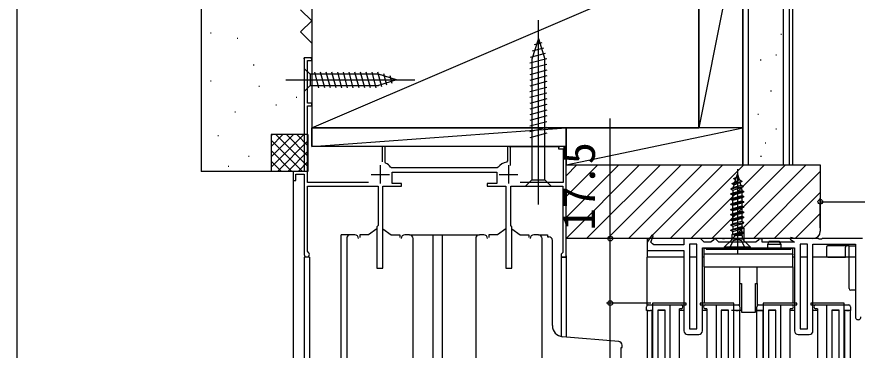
# Model space of a CAD drawing. Units: millimetres, scale not verified. Extents: x -525 to 525, y -780 to 776.
# Drawn here: x -525 to -297, y -233.1 to -142.8 of the extents above; entities that cross this region are included whole.
import ezdxf
from ezdxf.enums import TextEntityAlignment as Align

# ---------------------------------------------------------------- set-up
doc = ezdxf.new("R2010")
doc.units = ezdxf.units.MM
doc.header["$LTSCALE"] = 4
for name, color, linetype in [('0-2_YKK_11', 7, 'Continuous'), ('0-3_YKK_12', 2, 'Continuous'), ('0-4_YKK_13', 4, 'Continuous'), ('0-6_YKK_D', 6, 'Continuous'), ('0-7_YKK_ZWAK', 7, 'Continuous'), ('0-8_YSS_K', 3, 'Continuous'), ('0-9_YSS_KE', 3, 'Continuous')]:
    doc.layers.add(name, color=color, linetype=linetype)
doc.styles.add('ＭＳ ゴシック', font='')
doc.styles.get('ＭＳ ゴシック').set_extended_font_data('MS Gothic')

msp = doc.modelspace()

# ---------------------------------------------------------------- linework, layer by layer
at = {"layer": '0-2_YKK_11'}
for p, q in [((-426.4, -182.997), (-426.4, -187.997)), ((-391.6, -182.997), (-391.6, -187.997)), ((-428.9, -185.497), (-423.9, -185.497)), ((-394.1, -185.497), (-389.1, -185.497)), ((-435.5, -202.897), (-435.5, -239.097)), ((-433.3, -201.897), (-434.5, -201.897)), ((-418.5, -201.897), (-419.7, -201.897)), ((-417.5, -239.097), (-417.5, -202.897)), ((-400.5, -202.897), (-400.5, -239.097)), ((-398.3, -201.897), (-399.5, -201.897)), ((-383.5, -201.897), (-384.7, -201.897)), ((-382.5, -239.097), (-382.5, -202.897)), ((-339, -227.9), (-339, -205.4)), ((-343, -228.9), (-340, -228.9)), ((-313, -228.9), (-310, -228.9))]:
    msp.add_line(p, q, dxfattribs=at)
for points in [[(-429.573, -187.698), (-446.1, -187.697), (-446.1, -166.897), (-445, -166.897), (-445, -166.197), (-446.1, -166.197), (-446.1, -154.597), (-445, -154.597), (-445, -153.897), (-447, -153.897), (-447, -184.697), (-450, -184.697), (-450, -187.197), (-449.3, -187.197), (-449.3, -185.397), (-447, -185.397), (-447, -207.197)], [(-445.95, -206.591), (-446.1, -206.331), (-446.1, -188.697), (-427, -188.697), (-427, -199.396), (-427.3, -199.696), (-427.3, -210.897), (-425.7, -210.897), (-425.7, -188.697), (-420.6, -188.697), (-420.6, -187.997), (-423.2, -187.997), (-423.2, -184.897), (-394.8, -184.897), (-394.8, -187.997), (-397.4, -187.997), (-397.4, -188.697), (-392.3, -188.697), (-392.3, -210.897), (-390.7, -210.897), (-390.7, -199.696), (-391, -199.396), (-391, -188.697), (-376.9, -188.697), (-376.9, -206.697), (-377.1, -206.897), (-377.3, -207.097), (-377.3, -207.897), (-376, -207.897), (-376, -177.897), (-378, -177.897), (-378, -178.597), (-376.8, -178.597), (-376.8, -187.697), (-388.427, -187.697)], [(-424.93, -182.431), (-425.1, -182.161), (-425.1, -177.897), (-425.9, -177.897), (-425.9, -182.109)], [(-391.1, -183.107), (-391.1, -177.897), (-391.9, -177.897), (-391.9, -181.846), (-392.151, -182.142)], [(-394.399, -183.567), (-394.646, -183.697), (-423.354, -183.697), (-423.601, -183.567)], [(-297, -202.9), (-306.542, -202.9), (-306.725, -203.02), (-307.275, -203.02), (-307.458, -202.9), (-314, -202.9), (-315.018, -202.599), (-315.227, -203.031), (-314, -203.9), (-322.8, -203.9), (-322.8, -202.9), (-323.5, -202.9), (-324, -203.4), (-324.5, -203.9), (-334.5, -203.9), (-335, -203.4), (-335.5, -202.9), (-335.7, -202.9), (-336.2, -203.4), (-336.7, -203.9), (-338.5, -203.9), (-339, -203.4), (-339.5, -202.9), (-344, -202.9), (-344, -204.6), (-352.2, -204.6), (-352.498, -204.337), (-352.994, -203.9), (-353, -203.9), (-352.31, -202.223), (-352.746, -201.993), (-354, -203.9), (-354, -206.1), (-344, -206.1), (-344, -227.9)], [(-309, -227.9), (-309, -204.4), (-297.5, -204.4), (-297.5, -224.15)], [(-339, -205.4), (-314, -205.4), (-314, -227.9)], [(-347.701, -240.4), (-347.701, -220.9), (-343.401, -220.9), (-343.401, -220.4), (-351.501, -220.4), (-352.501, -220.4), (-352.501, -267.9)], [(-330.501, -267.9), (-330.501, -220.4), (-331.501, -220.4), (-339.601, -220.4), (-339.601, -220.9), (-335.301, -220.9), (-335.301, -240.4)], [(-317.701, -240.4), (-317.701, -220.9), (-313.401, -220.9), (-313.401, -220.4), (-321.501, -220.4), (-322.501, -220.4), (-322.501, -267.9)], [(-300.501, -267.9), (-300.501, -220.4), (-301.501, -220.4), (-309.601, -220.4), (-309.601, -220.9), (-305.301, -220.9), (-305.301, -240.4)]]:
    msp.add_lwpolyline(points, dxfattribs=at)
for points in [[(-340.5, -227.4), (-340.5, -204.4), (-342.5, -204.4), (-342.5, -227.4)], [(-310.5, -227.4), (-310.5, -204.4), (-312.5, -204.4), (-312.5, -227.4)], [(-349.101, -240.6), (-349.101, -222.3), (-351.101, -222.3), (-351.101, -240.6)], [(-331.901, -240.6), (-331.901, -222.3), (-333.901, -222.3), (-333.901, -240.6)], [(-319.101, -240.6), (-319.101, -222.3), (-321.101, -222.3), (-321.101, -240.6)], [(-301.901, -240.6), (-301.901, -222.3), (-303.901, -222.3), (-303.901, -240.6)]]:
    msp.add_lwpolyline(points, close=True, dxfattribs=at)
for centre, radius, start, end in [((-391.6, -185.497), 3.4, 99.33243, 145.41921), ((-426.4, -185.497), 3.4, 34.58075, 64.37685), ((-434.5, -202.897), 1, 89.99998, 180.00002), ((-433.3, -202.897), 1, 0, 89.99998), ((-419.7, -202.897), 1, 89.99998, 180.00002), ((-418.5, -202.897), 1, 0, 89.99998), ((-399.5, -202.897), 1, 89.99998, 180.00002), ((-398.3, -202.897), 1, 0, 89.99998), ((-384.7, -202.897), 1, 89.99998, 180.00002), ((-383.5, -202.897), 1, 0, 89.99998), ((-446.3, -207.197), 0.7, 179.99876, 59.99928), ((-296.75, -224.15), 0.75, 179.99999, 0.00001), ((-343, -227.9), 1, 180.00001, 269.99999), ((-340, -227.9), 1, 270.00001, 359.99999), ((-313, -227.9), 1, 180.00001, 269.99999), ((-310, -227.9), 1, 270.00001, 359.99999)]:
    msp.add_arc(centre, radius, start, end, dxfattribs=at)
at = {"layer": '0-3_YKK_12'}
for p, q in [((-446.7, -153.896), (-447, -153.896)), ((-447, -154.196), (-447, -153.896)), ((-445.3, -153.896), (-445, -153.896)), ((-445, -154.196), (-445, -153.896)), ((-445, -154.296), (-445, -166.496)), ((-445, -166.596), (-445, -177.897)), ((-425.6, -177.897), (-445, -177.897)), ((-391.6, -177.897), (-425.4, -177.897)), ((-391.4, -177.897), (-377.7, -177.897)), ((-376.3, -177.896), (-376, -177.896)), ((-376, -178.196), (-376, -177.896)), ((-449.7, -184.697), (-450, -184.697)), ((-450, -184.697), (-450, -184.997)), ((-450, -186.847), (-449.999, -373.9)), ((-434.5, -201.897), (-437, -201.897)), ((-436.999, -373.9), (-437, -201.897)), ((-418.5, -201.897), (-399.5, -201.897)), ((-411.999, -373.9), (-412, -201.897)), ((-409.499, -373.9), (-409.5, -201.897)), ((-383.5, -201.897), (-381, -201.897)), ((-381, -201.897), (-381, -202.399)), ((-445.602, -207.898), (-447.002, -207.898)), ((-447, -207.898), (-446.999, -373.9)), ((-445.6, -207.898), (-445.599, -373.9)), ((-376, -207.898), (-377.3, -207.898)), ((-377.3, -207.898), (-377.3, -229.436)), ((-376.6, -207.896), (-376.9, -207.896)), ((-376, -207.597), (-376, -229.57)), ((-354, -221), (-354, -207.9)), ((-344, -207.9), (-354, -207.9)), ((-340.5, -207.9), (-342.5, -207.9)), ((-310.5, -207.9), (-312.5, -207.9)), ((-297.5, -207.9), (-309, -207.9)), ((-354, -222.4), (-354, -373.9)), ((-352.6, -373.9), (-352.6, -222.4)), ((-349.301, -222.4), (-350.901, -222.4)), ((-343.999, -222.4), (-345.201, -222.4)), ((-337.8, -222.4), (-338.999, -222.4)), ((-332.101, -222.4), (-333.701, -222.4)), ((-328.4, -222.4), (-331.101, -222.4)), ((-328.8, -373.9), (-328.8, -222.4)), ((-322.501, -222.4), (-324.6, -222.4)), ((-324.201, -373.9), (-324.201, -222.4)), ((-322.56, -373.9), (-322.501, -222.4)), ((-319.301, -222.4), (-320.901, -222.4)), ((-314, -222.4), (-315.201, -222.4)), ((-307.801, -222.4), (-308.999, -222.4)), ((-302.101, -222.4), (-303.701, -222.4)), ((-298.801, -222.4), (-300.501, -222.4)), ((-300.374, -373.9), (-300.374, -222.4)), ((-298.801, -373.9), (-298.801, -222.4)), ((-360.999, -373.9), (-361, -232.399))]:
    msp.add_line(p, q, dxfattribs=at)
at = {"layer": '0-4_YKK_13'}
for p, q in [((-383.5, -193.697), (-383.5, -143.697)), ((-383.5, -148.697), (-385.25, -154.247)), ((-382.562, -149.844), (-384.612, -150.393)), ((-383.5, -148.697), (-381.75, -154.247)), ((-381.659, -152.708), (-385.681, -153.785)), ((-382.11, -151.276), (-385.146, -152.089)), ((-381.207, -154.139), (-385.8, -155.37)), ((-385.25, -154.247), (-385.25, -186.947)), ((-381.75, -186.947), (-381.75, -154.247)), ((-447, -156.796), (-447, -162.996)), ((-447, -156.796), (-445.45, -158.346)), ((-381.2, -155.69), (-385.8, -156.923)), ((-381.2, -157.243), (-385.8, -158.476)), ((-426.916, -158.346), (-445.45, -158.346)), ((-445.45, -158.346), (-445.45, -161.446)), ((-443.024, -161.996), (-444.149, -157.796)), ((-441.471, -161.996), (-442.596, -157.796)), ((-439.918, -161.996), (-441.043, -157.796)), ((-438.365, -161.996), (-439.49, -157.796)), ((-436.812, -161.996), (-437.937, -157.796)), ((-435.259, -161.996), (-436.384, -157.796)), ((-433.706, -161.996), (-434.831, -157.796)), ((-432.153, -161.996), (-433.279, -157.796)), ((-430.6, -161.996), (-431.726, -157.796)), ((-429.047, -161.996), (-430.173, -157.796)), ((-427.494, -161.996), (-428.62, -157.796)), ((-426.011, -161.737), (-427.067, -157.796)), ((-422, -159.896), (-426.916, -158.346)), ((-424.579, -161.286), (-425.392, -158.25)), ((-423.147, -160.834), (-423.696, -158.784)), ((-381.2, -158.796), (-385.8, -160.029)), ((-452, -159.896), (-417, -159.896)), ((-447, -162.996), (-445.45, -161.446)), ((-445.45, -161.446), (-426.916, -161.446)), ((-422, -159.896), (-426.916, -161.446)), ((-381.2, -160.349), (-385.8, -161.582)), ((-381.2, -161.902), (-385.8, -163.135)), ((-381.2, -163.455), (-385.8, -164.688)), ((-381.2, -165.008), (-385.8, -166.241)), ((-381.2, -166.561), (-385.8, -167.793)), ((-381.2, -168.114), (-385.8, -169.346)), ((-381.2, -169.667), (-385.8, -170.899)), ((-381.2, -171.22), (-385.8, -172.452)), ((-381.2, -172.773), (-385.8, -174.005)), ((-381.2, -174.325), (-385.8, -175.558)), ((-329.5, -184.053), (-329.5, -207.188)), ((-387, -188.697), (-385.25, -186.947)), ((-385.25, -186.947), (-381.75, -186.947)), ((-380, -188.697), (-381.75, -186.947)), ((-330.177, -187.615), (-329.037, -186.915)), ((-387, -188.697), (-380, -188.697)), ((-331.25, -189.4), (-327.869, -188.7)), ((-327.869, -188.8), (-331.25, -189.5)), ((-330.917, -188), (-328.297, -187.3)), ((-330.917, -188.1), (-328.297, -187.4)), ((-330.74, -189.765), (-328.379, -189.065)), ((-330.407, -188.365), (-328.807, -187.665)), ((-328.26, -189.575), (-328.26, -189.834)), ((-328.26, -190.465), (-328.26, -191.234)), ((-327.75, -190.2), (-327.75, -190.1)), ((-327.75, -191.6), (-327.75, -191.5)), ((-328.26, -191.865), (-328.26, -192.634)), ((-328.26, -193.265), (-328.26, -194.034)), ((-327.75, -193), (-327.75, -192.9)), ((-328.26, -194.665), (-328.26, -195.434)), ((-328.26, -196.065), (-328.26, -196.834)), ((-327.75, -194.4), (-327.75, -194.3)), ((-327.75, -195.8), (-327.75, -195.7)), ((-328.26, -197.465), (-328.26, -198.234)), ((-327.75, -197.2), (-327.75, -197.1)), ((-427.3, -200.246), (-429.6, -201.897)), ((-425.7, -200.246), (-423.4, -201.897)), ((-392.3, -200.246), (-394.6, -201.897)), ((-390.7, -200.246), (-388.4, -201.897)), ((-330.74, -200.965), (-328.26, -200.265)), ((-328.26, -198.865), (-328.26, -199.634)), ((-327.75, -198.6), (-327.75, -198.5)), ((-327.75, -200), (-327.75, -199.9)), ((-327.75, -200.106), (-327.75, -203.235)), ((-431.9, -201.897), (-431.9, -202.597)), ((-429.6, -201.897), (-431.9, -201.897)), ((-423.4, -201.897), (-421.1, -201.897)), ((-421.1, -201.897), (-421.1, -202.597)), ((-396.9, -201.897), (-396.9, -202.597)), ((-394.6, -201.897), (-396.9, -201.897)), ((-388.4, -201.897), (-386.1, -201.897)), ((-386.1, -201.897), (-386.1, -202.597)), ((-381, -202.399), (-380.7, -202.399)), ((-354, -202.9), (-354, -207.9)), ((-333.5, -202.9), (-354, -202.9)), ((-333.5, -202.9), (-333, -202.9)), ((-323.3, -202.9), (-333, -202.9)), ((-330.9, -201.818), (-327.786, -201.281)), ((-330.74, -201.734), (-328.26, -201.034)), ((-329.622, -202.05), (-328.26, -201.665)), ((-323.3, -202.9), (-322.8, -202.9)), ((-307.5, -202.9), (-322.8, -202.9)), ((-295.547, -202.9), (-306.5, -202.9)), ((-379.7, -226.497), (-379.7, -203.399)), ((-331.134, -203.284), (-333, -205.15)), ((-328.1, -203.05), (-330.9, -203.05)), ((-326, -205.15), (-327.866, -203.284)), ((-320.85, -203.6), (-321.35, -204.466)), ((-321.35, -204.466), (-321.35, -205.4)), ((-317.65, -204.466), (-321.35, -204.466)), ((-320.85, -203.6), (-318.15, -203.6)), ((-317.65, -204.466), (-318.15, -203.6)), ((-317.65, -205.4), (-317.65, -204.466)), ((-299.2, -204.9), (-305.08, -204.9)), ((-300.2, -207.9), (-300.2, -205.2)), ((-298.7, -204.9), (-297.5, -204.9)), ((-338, -205.6), (-338.5, -205.6)), ((-338.5, -207.346), (-338.5, -207.1)), ((-338.5, -210.6), (-338.5, -207.346)), ((-337.5, -205.4), (-337.5, -205.8)), ((-337.5, -205.4), (-315.5, -205.4)), ((-337.5, -205.8), (-315.5, -205.8)), ((-315.5, -205.4), (-315.5, -205.8)), ((-315, -205.6), (-315, -205.8)), ((-314.5, -205.6), (-315, -205.6)), ((-314.5, -207.1), (-314.5, -205.6)), ((-314.5, -207.1), (-314.5, -207.346)), ((-314.5, -210.6), (-314.5, -207.346)), ((-344, -207.9), (-354, -207.9)), ((-340.5, -207.9), (-342.5, -207.9)), ((-338.5, -207.9), (-339, -207.9)), ((-314, -207.9), (-314.5, -207.9)), ((-310.5, -207.9), (-312.5, -207.9)), ((-305.6, -207.9), (-309, -207.9)), ((-305, -207.9), (-305.3, -207.9)), ((-305, -207.9), (-300.2, -207.9)), ((-299.2, -207.9), (-300.2, -207.9)), ((-338.5, -210.6), (-328.8, -210.6)), ((-338.5, -210.6), (-338.5, -220.4)), ((-328.8, -210.6), (-324.2, -210.6)), ((-328.8, -215.1), (-328.8, -210.6)), ((-324.2, -210.6), (-314.5, -210.6)), ((-324.2, -210.6), (-324.2, -215.1)), ((-314.5, -210.6), (-314.5, -220.4)), ((-328.8, -215.1), (-328.4, -215.1)), ((-328.4, -215.1), (-328.4, -222.8)), ((-324.6, -215.1), (-324.2, -215.1)), ((-324.6, -222.8), (-324.6, -215.1)), ((-297.5, -216.9), (-298.7, -216.9)), ((-353.701, -220.9), (-353.101, -220.9)), ((-353.101, -220.9), (-352.101, -220.9)), ((-352.101, -220.9), (-344.776, -220.9)), ((-338.226, -220.9), (-330.901, -220.9)), ((-330.901, -220.9), (-329.901, -220.9)), ((-329.901, -220.9), (-329.301, -220.9)), ((-323.701, -220.9), (-323.101, -220.9)), ((-323.101, -220.9), (-322.101, -220.9)), ((-322.101, -220.9), (-314.776, -220.9)), ((-308.226, -220.9), (-300.901, -220.9)), ((-300.901, -220.9), (-299.901, -220.9)), ((-299.901, -220.9), (-299.301, -220.9)), ((-354.201, -222.4), (-354.201, -221.4)), ((-353.701, -222.4), (-354.201, -222.4)), ((-353.701, -222.4), (-353.101, -222.4)), ((-352.601, -222.4), (-353.101, -222.4)), ((-352.501, -222.4), (-352.601, -222.4)), ((-344.776, -221.9), (-345.201, -221.9)), ((-345.201, -238.4), (-345.201, -221.9)), ((-337.801, -221.9), (-338.226, -221.9)), ((-337.801, -221.9), (-337.801, -238.4)), ((-330.401, -222.4), (-330.601, -222.4)), ((-329.901, -222.4), (-330.401, -222.4)), ((-329.901, -222.4), (-329.301, -222.4)), ((-328.4, -222.8), (-324.6, -222.8)), ((-324.201, -222.4), (-324.201, -221.4)), ((-324.201, -222.4), (-322.501, -222.4)), ((-322.501, -222.4), (-323.101, -222.4)), ((-314.776, -221.9), (-315.201, -221.9)), ((-315.201, -238.4), (-315.201, -221.9)), ((-307.801, -221.9), (-308.226, -221.9)), ((-307.801, -221.9), (-307.801, -238.4)), ((-300.401, -222.4), (-300.501, -222.4)), ((-299.901, -222.4), (-300.401, -222.4)), ((-299.901, -222.4), (-299.301, -222.4)), ((-361.713, -230.819), (-376.961, -229.486))]:
    msp.add_line(p, q, dxfattribs=at)
for points in [[(-330.632, -189.104), (-330.407, -188.365), (-330.917, -188.1), (-330.917, -188), (-330.177, -187.615), (-329.5, -185.4), (-329.037, -186.915), (-328.297, -187.3), (-328.297, -187.4), (-328.807, -187.665), (-328.547, -188.516), (-330.74, -189.134), (-331.25, -189.4), (-331.25, -189.5), (-330.74, -189.765), (-330.74, -190.534)], [(-329.979, -186.965), (-330.489, -186.7), (-330.489, -186.6), (-329.749, -186.215)], [(-328.295, -189.341), (-328.379, -189.065), (-327.869, -188.8), (-327.869, -188.7), (-328.547, -188.516)], [(-330.74, -191.934), (-330.74, -191.165), (-331.25, -190.9), (-331.25, -190.8), (-330.74, -190.534), (-328.26, -189.834), (-327.75, -190.1), (-331.25, -190.8)], [(-331.25, -190.9), (-327.75, -190.2), (-328.26, -190.465), (-330.74, -191.165)], [(-330.74, -193.334), (-330.74, -192.565), (-331.25, -192.3), (-331.25, -192.2), (-330.74, -191.934), (-328.26, -191.234), (-327.75, -191.5), (-331.25, -192.2)], [(-331.25, -192.3), (-327.75, -191.6), (-328.26, -191.865), (-330.74, -192.565)], [(-330.74, -194.734), (-330.74, -193.965), (-331.25, -193.7), (-331.25, -193.6), (-330.74, -193.334), (-328.26, -192.634), (-327.75, -192.9), (-331.25, -193.6)], [(-331.25, -193.7), (-327.75, -193), (-328.26, -193.265), (-330.74, -193.965)], [(-330.74, -196.134), (-330.74, -195.365), (-331.25, -195.1), (-331.25, -195), (-330.74, -194.734), (-328.26, -194.034), (-327.75, -194.3), (-331.25, -195)], [(-331.25, -195.1), (-327.75, -194.4), (-328.26, -194.665), (-330.74, -195.365)], [(-330.74, -197.534), (-330.74, -196.765), (-331.25, -196.5), (-331.25, -196.4), (-330.74, -196.134), (-328.26, -195.434), (-327.75, -195.7), (-331.25, -196.4)], [(-331.25, -196.5), (-327.75, -195.8), (-328.26, -196.065), (-330.74, -196.765)], [(-330.74, -198.934), (-330.74, -198.165), (-331.25, -197.9), (-331.25, -197.8), (-330.74, -197.534), (-328.26, -196.834), (-327.75, -197.1), (-331.25, -197.8)], [(-331.25, -197.9), (-327.75, -197.2), (-328.26, -197.465), (-330.74, -198.165)], [(-330.74, -199.565), (-328.26, -198.865), (-327.75, -198.6), (-331.25, -199.3), (-331.25, -199.2), (-327.75, -198.5), (-328.26, -198.234), (-330.74, -198.934), (-331.25, -199.2)], [(-331.25, -199.3), (-330.74, -199.565), (-330.74, -200.334)], [(-330.9, -202.719), (-330.9, -201.818), (-330.74, -201.734), (-330.74, -200.965), (-331.25, -200.7), (-331.25, -200.6), (-330.74, -200.334), (-328.26, -199.634), (-327.75, -199.9), (-331.25, -200.6)], [(-327.855, -201.454), (-327.786, -201.281), (-328.26, -201.034), (-328.26, -200.265), (-327.75, -200), (-331.25, -200.7)], [(-328.1, -202.719), (-328.1, -202.142), (-328.26, -202.05), (-330.44, -202.05), (-327.855, -201.454), (-328.26, -201.665), (-328.26, -202.05)], [(-327.4, -205.4), (-328.355, -203.485), (-329.5, -203.199), (-330.645, -203.485), (-331.6, -205.4)], [(-305.3, -205.2), (-305.3, -207.9), (-305.6, -207.9)], [(-299.2, -216.4), (-299.2, -204.9), (-298.7, -204.9)], [(-314.5, -207.1), (-338.5, -207.1), (-338.5, -205.6)], [(-338, -205.6), (-338, -205.8), (-315, -205.8)], [(-328.8, -215.1), (-328.9, -215.1), (-328.9, -221.101)], [(-324.2, -215.1), (-324.1, -215.1), (-324.1, -221.1)], [(-328.801, -221.4), (-328.801, -222.4), (-329.301, -222.4)], [(-298.801, -221.4), (-298.801, -222.4), (-299.301, -222.4)], [(-361, -232.399), (-360.8, -232.399), (-360.8, -231.815)]]:
    msp.add_lwpolyline(points, dxfattribs=at)
msp.add_lwpolyline([(-326, -205.15), (-326, -205.4), (-333, -205.4), (-333, -205.15)], close=True, dxfattribs=at)
for centre, radius, start, end in [((-329.06, -189.575), 0.8, 359.99998, 16.99998), ((-380.7, -203.399), 1, 0, 90), ((-331.7, -202.719), 0.8, 314.99999, 359.99998), ((-327.3, -202.719), 0.8, 180, 224.99999), ((-305, -205.2), 0.3, 90, 180), ((-299.9, -205.2), 0.3, 90, 180), ((-298.7, -216.4), 0.5, 180, 270), ((-353.701, -221.4), 0.5, 90, 180), ((-344.776, -221.4), 0.5, 0, 90), ((-338.226, -221.4), 0.5, 90, 180), ((-329.301, -221.4), 0.5, 0, 90), ((-323.701, -221.4), 0.5, 90, 180), ((-314.776, -221.4), 0.5, 0, 90), ((-308.226, -221.4), 0.5, 90, 180), ((-299.301, -221.4), 0.5, 0, 90), ((-344.776, -221.4), 0.5, 270, 0), ((-338.226, -221.4), 0.5, 180, 270), ((-314.776, -221.4), 0.5, 270, 0), ((-308.226, -221.4), 0.5, 180, 270), ((-376.7, -226.497), 3, 180, 265.00133), ((-361.8, -231.815), 1, 0, 85.00284)]:
    msp.add_arc(centre, radius, start, end, dxfattribs=at)
at = {"layer": '0-6_YKK_D'}
for p, q in [((-307, -199.939), (-307, -191.9)), ((-353.001, -220.4), (-365, -220.4)), ((-353.001, -220.4), (-365, -220.4)), ((-364, -267.9), (-364, -220.4))]:
    msp.add_line(p, q, dxfattribs=at)
for points in [[(-364, -220.4), (-364, -202.9), (-364, -170.35)], [(-307, -192.9), (-296, -192.9), (-263.655, -192.9)]]:
    msp.add_lwpolyline(points, dxfattribs=at)
for centre in [(-307, -192.9), (-364, -202.9), (-364, -220.4), (-364, -220.4)]:
    msp.add_circle(centre, 0.637, dxfattribs=at)
at = {"layer": '0-7_YKK_ZWAK'}
msp.add_line((-525, 750.1), (-525, -779.9), dxfattribs=at)
at = {"layer": '0-8_YSS_K'}
for p, q in [((-326.5, -182.897), (-326.5, -80.548)), ((-317, -182.897), (-317, -80.548)), ((-314.5, -182.897), (-314.5, -80.548)), ((-340, -112.897), (-340, -172.897)), ((-328, -112.897), (-340, -172.897)), ((-328, -172.897), (-328, -112.897)), ((-445, -172.897), (-340, -127.897)), ((-472.464, -147.08), (-472.264, -147.08)), ((-317.692, -147.468), (-317.492, -147.468)), ((-465.195, -148.533), (-464.995, -148.533)), ((-323.287, -154.461), (-323.087, -154.461)), ((-319.091, -153.063), (-318.891, -153.063)), ((-460.833, -155.803), (-460.633, -155.803)), ((-472.464, -160.164), (-472.264, -160.164)), ((-459.38, -161.618), (-459.18, -161.618)), ((-320.49, -162.854), (-320.29, -162.854)), ((-449.203, -164.526), (-449.003, -164.526)), ((-465.849, -168.5), (-465.649, -168.5)), ((-454.747, -166.649), (-454.547, -166.649)), ((-323.987, -169.148), (-323.787, -169.148)), ((-376, -172.897), (-445, -172.897)), ((-445, -177.897), (-376, -172.897)), ((-376, -177.897), (-376, -172.897)), ((-328, -172.897), (-340, -172.897)), ((-319.091, -173.142), (-318.891, -173.142)), ((-470.474, -174.976), (-470.274, -174.976)), ((-456, -174.697), (-456, -184.697)), ((-446, -174.697), (-456, -174.697)), ((-456, -183.555), (-447.142, -174.697)), ((-456, -180.726), (-449.971, -174.697)), ((-456, -177.898), (-452.799, -174.697)), ((-456, -175.069), (-455.627, -174.697)), ((-456, -174.697), (-456, -184.697)), ((-446, -174.697), (-456, -174.697)), ((-456, -183.555), (-447.142, -174.697)), ((-456, -180.726), (-449.971, -174.697)), ((-456, -177.898), (-452.799, -174.697)), ((-456, -175.069), (-455.627, -174.697)), ((-454.686, -174.697), (-446, -183.383)), ((-454.686, -174.697), (-446, -183.383)), ((-451.858, -174.697), (-446, -180.555)), ((-451.858, -174.697), (-446, -180.555)), ((-449.029, -174.697), (-446, -177.726)), ((-449.029, -174.697), (-446, -177.726)), ((-446.201, -174.697), (-446, -174.898)), ((-446.201, -174.697), (-446, -174.898)), ((-446, -174.697), (-446, -184.697)), ((-446, -174.697), (-446, -184.697)), ((-456, -176.211), (-447.515, -184.697)), ((-456, -176.211), (-447.515, -184.697)), ((-454.314, -184.697), (-446, -176.383)), ((-454.314, -184.697), (-446, -176.383)), ((-321.962, -176.911), (-321.762, -176.911)), ((-456, -179.04), (-450.343, -184.697)), ((-456, -179.04), (-450.343, -184.697)), ((-451.485, -184.697), (-446, -179.211)), ((-451.485, -184.697), (-446, -179.211)), ((-462.148, -180.527), (-461.948, -180.527)), ((-456, -181.868), (-453.172, -184.697)), ((-456, -181.868), (-453.172, -184.697)), ((-448.657, -184.697), (-446, -182.04)), ((-448.657, -184.697), (-446, -182.04)), ((-323.188, -180.59), (-322.988, -180.59)), ((-467.699, -183.302), (-467.499, -183.302)), ((-376, -202.843), (-356.054, -182.897)), ((-376, -197.186), (-361.711, -182.897)), ((-376, -191.529), (-367.368, -182.897)), ((-376, -185.872), (-373.024, -182.897)), ((-376, -182.897), (-328, -182.897)), ((-370.397, -202.897), (-350.397, -182.897)), ((-364.74, -202.897), (-344.74, -182.897)), ((-359.083, -202.897), (-339.083, -182.897)), ((-353.426, -202.897), (-333.426, -182.897)), ((-347.77, -202.897), (-327.77, -182.897)), ((-342.113, -202.897), (-322.113, -182.897)), ((-336.456, -202.897), (-316.456, -182.897)), ((-330.799, -202.897), (-310.799, -182.897)), ((-446, -184.697), (-456, -184.697)), ((-446, -184.697), (-456, -184.697)), ((-325.142, -202.897), (-307, -184.755)), ((-319.485, -202.897), (-307, -190.411)), ((-313.828, -202.897), (-307, -196.068))]:
    msp.add_line(p, q, dxfattribs=at)
for points in [[(-445, -149.897), (-448, -146.897), (-445, -143.897), (-448, -140.897)], [(-376, -177.897), (-445, -177.897), (-445, -172.897)], [(-376, -172.897), (-376, -182.897), (-328, -172.897)], [(-328, -182.897), (-328, -172.897), (-376, -172.897)]]:
    msp.add_lwpolyline(points, dxfattribs=at)
at = {"layer": '0-9_YSS_KE'}
for p, q in [((-475, -80.548), (-475, -184.697)), ((-328, -80.548), (-328, -182.897)), ((-315.5, -80.548), (-315.5, -182.897)), ((-328, -182.897), (-315.5, -182.897)), ((-456, -184.697), (-475, -184.697))]:
    msp.add_line(p, q, dxfattribs=at)
msp.add_lwpolyline([(-340, -172.897), (-340, -127.897), (-445, -127.897), (-445, -172.897)], close=True, dxfattribs=at)
for points in [[(-376, -182.897), (-307, -182.897), (-307, -200.897)], [(-309, -202.897), (-376, -202.897), (-376, -182.897)]]:
    msp.add_lwpolyline(points, dxfattribs=at)
msp.add_arc((-309, -200.897), 2, 270.00002, 0, dxfattribs=at)

# ---------------------------------------------------------------- texts
at = {"layer": '0-6_YKK_D', "style": 'ＭＳ ゴシック'}
msp.add_text('17.5', height=8.798, rotation=90, dxfattribs=at).set_placement((-365.5, -200.691), align=Align.BOTTOM_LEFT)

doc.saveas('drawing.dxf')
